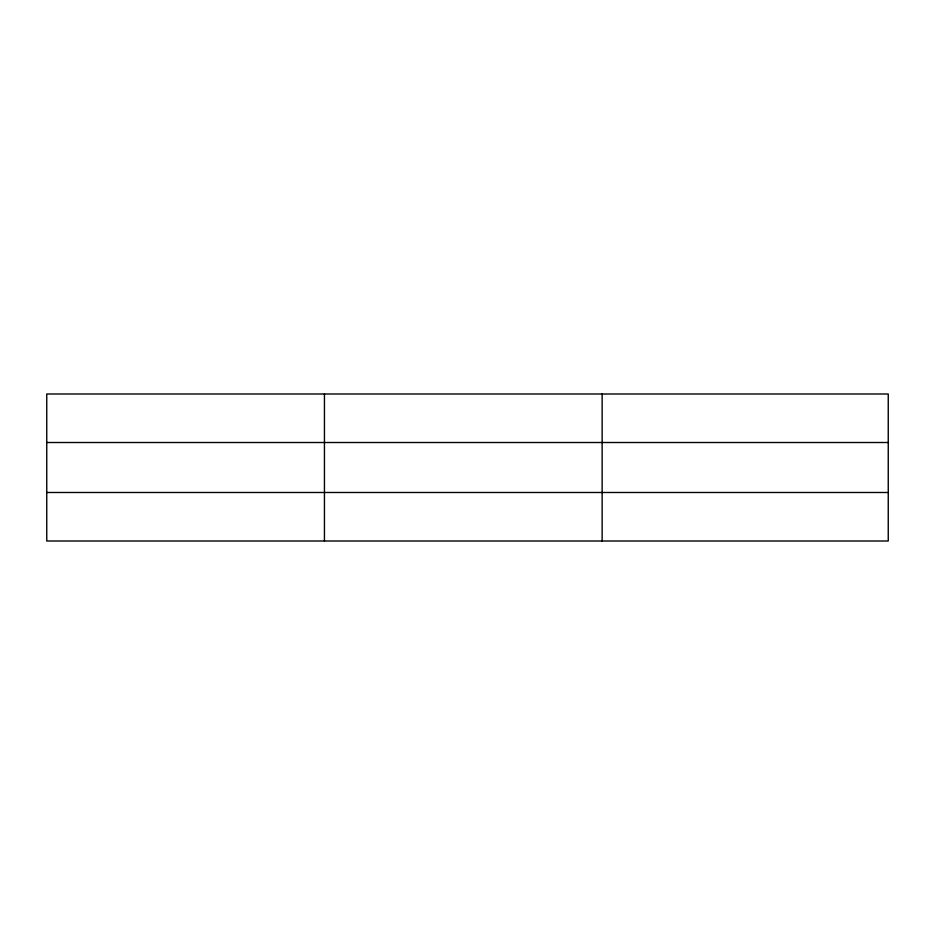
<?xml version="1.0" encoding="UTF-8"?>
<svg xmlns="http://www.w3.org/2000/svg" width="935" height="935" viewBox="0 0 935 935"><rect width="100%" height="100%" fill="white"/><g stroke="black" fill="none" stroke-linecap="round" stroke-linejoin="round"><path stroke-width="1.4" d="M324.445 541.003L324.445 393.997M602.14 541.003L602.14 393.997M888.25 492.488L888.25 541.003L46.75 541.003L46.75 393.997L888.25 393.997L888.25 492.488L46.75 492.488M46.75 442.512L888.25 442.512"/></g></svg>
